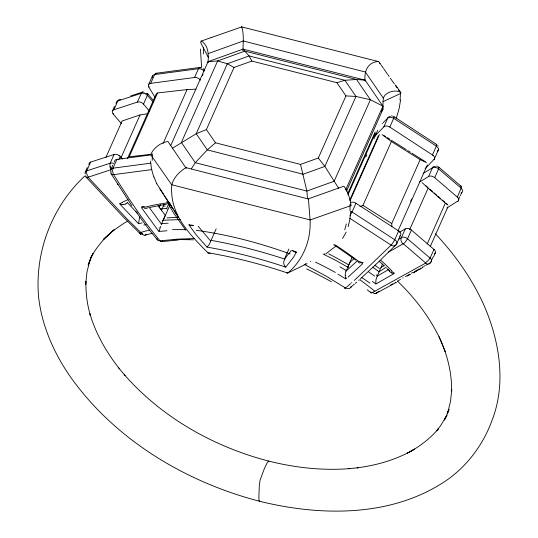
<?xml version="1.0" encoding="UTF-8"?>
<svg xmlns="http://www.w3.org/2000/svg" width="538" height="538" viewBox="0 0 538 538"><rect width="100%" height="100%" fill="white"/><g stroke="black" fill="none" stroke-linecap="round" stroke-linejoin="round"><path stroke-width="0.81" d="M211.098 37.62L241.757 26.9L378.234 61.507L379.613 62.388L379.895 63.733M208.045 62.657C208.65 54.99 208.704 45.589 201.407 41.036L200.6 42.441L208.199 57.189M242.974 50.404C243.062 42.576 244.118 34.486 241.757 26.9M310.177 221.353L308.415 198.811L343.91 186.209C348.093 191.562 350.063 198.858 351.005 205.577L310.218 219.941L171.696 184.742L150.674 154.675C153.471 148.024 160.808 142.429 167.93 141.487L186.074 168.179M208.024 62.334L208.045 61.688L242.988 49.126L365.127 80.162L382.935 106.127L382.821 109.57L346.539 191.151M242.954 50.202L242.988 49.126L249.094 55.939L251.831 61.07L336.875 82.677L344.892 80.283L356.512 79.483L365.127 80.162L365.1 81.023M383.083 101.628L400.924 93.343L400.736 92.455C395.201 88.824 382.565 92.583 383.123 100.492C383.016 103.511 382.901 106.537 382.767 109.557L381.637 111.211M310.164 221.817L310.144 222.281M365.087 80.707C364.024 71.419 367.575 62.2 378.234 61.507M310.123 222.745C310.554 241.831 302.201 261.031 287.743 273.015L307.057 263.647M350.709 211.972L349.882 219.201L348.173 226.706M451.759 389.62L451.611 391.287C451.967 372.693 447.212 354.374 439.425 337.582L439.095 336.822L445.195 351.502L444.839 350.668M400.575 99.86L399.196 108.34L396.156 118.844M138.562 223.452L139.745 216.538M138.548 223.626L142.079 222.92M451.671 390.373L450.521 401.509L447.434 413.661L449.042 409.351L444.482 420.057L447.044 415.121L440.521 425.78L436.641 430.77L438.665 428.483C430.017 438.773 419.122 446.997 407.246 453.218L414.65 449.069C397.131 459.492 377.192 465.262 357.071 467.845L358.173 467.724L348.759 468.712M210.795 241.145L209.188 244.649L206.955 247.103L196.478 235.214L188.932 224.864L193.129 225.348M161.306 224.541L161.413 224.158A3.914 2.018 82.8 0 1 161.595 223.647L165.28 215.375L158.152 205.711M160.775 226.242L160.613 226.733M241.481 27.31L241.609 26.934M160.425 227.278L160.284 227.682M159.073 230.896L159.04 230.977A8.682 0.592 -72.2 0 0 160.048 228.408M375.712 283.808L375.995 279.773L377.151 276.142A3.692 1.015 -51.7 0 0 377.346 275.752L382.525 264.084M85.246 172.086L87.25 167.587M112.482 110.868L114.426 106.49M88.205 176.814A4.593 2.522 68 0 1 86.752 170.855L90.646 162.079L114.722 154.312A4.607 2.946 23.9 0 1 118.985 155.415M113.397 109.96L113.895 109.745L117.829 100.962A4.593 3.114 76.3 0 1 120.512 99.611M121.332 123.511L113.209 114.029L113.457 113.478M105.939 157.352L122.113 120.976L140.055 114.944L147.506 113.72M86.746 170.849L110.176 163.229L114.11 154.453M113.928 109.732L137.365 102.099L141.312 93.316A4.6 2.919 25 0 1 147.284 95.307M110.821 169.584L112.825 165.085M148.602 84.661L152.449 76.013M155.072 97.452L148.871 87.129L149.12 86.578M112.98 168.159L116.941 159.376L151.124 154.87M148.582 86.537A4.6 2.993 24 0 1 150.115 83.484L150.701 83.343L154.668 74.56L198.515 68.703A4.593 2.912 25.7 0 1 204.057 71.198M118.757 159.739L120.203 156.43L122.523 159.053M149.329 111.023L143.498 104.11L147.365 95.28M120.848 158.132L140.055 114.944M127.412 158.75L156.094 94.271L157.58 92.946L187.063 89.604L196.148 89.16M157.58 92.946L129.174 156.807L151.286 154.305M163.054 143.585L187.063 89.604M150.721 83.343L194.561 77.485L198.461 68.709M170.741 145.556L208.045 61.688L217.641 60.922L244.911 51.123L356.512 79.483L370.406 99.738L382.935 106.127L345.631 189.995M202.402 75.851L202.644 75.3M202.887 74.755L203.135 74.204M159.073 207.903L160.647 204.359M161.339 210.553L164.117 204.299M167.177 209.08L166.612 208.421L168.791 203.566M162.55 220.284L163.196 220.23L170.452 203.915M172.436 148.246L196.209 133.727L206.404 129.577L234.023 67.472L251.831 61.07M216.182 228.872L211.078 240.345A203.841 72.139 18.5 0 1 284.467 259L288.886 249.054M206.404 129.577L215.476 142.812L300.513 164.42L318.321 158.017L345.947 95.912L336.875 82.677M347.898 193.303L375.208 131.897M347.925 194.931L375.12 133.787M365.806 157.083L366.829 154.789M373.957 138.764L377.689 130.364M350.023 199.517L378.362 135.805M350.05 200.694L379.411 134.675M374.616 136.349L383.85 126.84L387.75 118.064A4.593 3.342 42.6 0 1 390.299 116.538L390.319 116.504M355.954 203.236L398.638 230.957L394.737 239.733L352.054 212.012L355.954 203.236L355.275 202.846A4.6 2.966 23.5 0 0 350.52 202.584M433.097 155.388L389.821 127.102L393.675 118.299A4.593 2.959 21.7 0 0 387.79 118.091M359.915 206.653L362.975 205.395L391.388 141.528L382.088 134.621M347.763 267.13L352.182 257.198M357.521 260.648L346.109 271.065A3.914 0.679 -57.2 0 0 346.317 270.587L349.996 262.315L354.448 258.301M351.435 286.297L351.166 286.895A4.64 3.8 45.5 0 1 345.645 287.857M391.879 226.807L391.751 223.532L420.158 159.665L391.388 141.528M410.608 201.346L411.631 199.047M397.999 230.923L427.367 164.91M432.458 154.917L436.365 146.141L393.722 118.326M360.178 279.061L377.844 262.625L396.345 244.407L400.575 235.2A4.6 2.986 24 0 0 399.283 231.421L398.638 230.957M425.114 168.744L434.307 159.046M434.556 158.495L437.999 150.788A4.593 2.892 24.5 0 0 436.352 146.249M434.442 253.855L434.845 253.559A4.6 2.966 24.4 0 0 434.516 249.861L410.817 229.551A4.607 2.946 23.6 0 0 406.553 228.482L405.282 228.885L401.375 237.661L398.47 239.363M457.818 197.507L434.132 177.204A4.607 3.033 24.4 0 0 429.815 176.094L428.524 176.565L432.505 167.735M409.579 229.813L428.12 188.139L422.182 182.678M426.116 262.262A4.593 1.157 -45.1 0 0 430.07 258.106L407.548 238.791L411.429 230.008M434.738 177.661L438.591 168.858A4.6 2.952 22.4 0 0 432.552 167.775M427.165 244.037L445.363 203.122L428.12 188.139M430.158 246.794L447.865 206.989M430.091 258.092L434.025 249.356M460.582 186.047A4.593 1.748 -53.8 0 1 461.16 188.213L457.327 197.022M429.714 263.102L430.992 261.562M431.234 261.011L431.967 259.363M432.216 258.812L432.949 257.164M446.849 207.991L457.925 201.01M458.658 199.363L458.901 198.811M459.149 198.266L459.391 197.715M459.634 197.164L459.882 196.619M460.367 195.516L460.615 194.971M460.858 194.42L461.1 193.868M461.342 193.324L461.591 192.772L461.194 193.001M346.183 232.086L342.558 238.536M433.514 256.875L435.249 253.062M291.986 250.466L296.371 252.161L293.64 257.056L285.786 267.137L282.221 265.96A198.172 68.857 18.5 0 0 210.392 247.709L206.955 247.103M291.206 250.506C288.321 255.153 279.767 261.488 285.786 267.137M191.299 168.885L195.281 162.691L207.298 149.894L215.476 142.812M381.724 110.788L382.821 109.57M382.135 123.807L382.511 123.417M396.345 244.407L396.371 244.38A4.593 3.08 23.5 0 0 394.858 239.706M383.258 122.651L383.634 122.261M384.011 121.877L387.75 118.064M356.351 278.536L391.153 245.113A4.539 3.578 46.6 0 0 391.355 245.227M434.065 159.598L434.395 159.167A4.6 2.993 24 0 0 433.083 155.395M437.078 151.716L437.972 150.815M84.775 176.04C51.749 206.605 34.311 253.149 38.689 297.904C42.078 326.384 54.069 353.271 70.303 376.701C115.038 439.795 185.26 481.84 259.336 501.208C321.785 516.715 394.367 517.368 448.88 478.679C468.571 464.2 483.474 443.715 491.853 420.817C506.635 383.453 499.533 340.863 483.837 304.972L483.507 304.212C471.631 278.207 454.973 254.609 435.417 233.815M383.85 126.84L384.293 126.491M400.245 235.624L399.566 236.31M351.159 286.875L351.825 286.317M335.887 246.108L325.873 253.842M355.961 278.886L354.266 280.406M359.155 279.975L358.651 280.419M348.079 277.117L362.646 263.748L359.626 261.327M351.422 282.927L351.771 282.625M356.714 282.127L355.322 283.338M350.574 283.667L346.721 286.962M354.421 284.118L353.54 284.871M353.103 285.241L352.249 285.96M346.109 287.474L345.504 287.985L325.725 275.886L304.178 264.326M259.719 501.053L259.336 501.208L259.007 500.434L258.886 496.231L259.282 485.982L260.036 480.239L264.366 468.659L267.157 462.747L268.57 461.046C295.032 467.71 322.538 470.797 349.794 468.605M386.257 267.151L379.102 271.791L377.649 270.728M423.097 173.518L432.465 167.762A4.593 2.865 56.1 0 1 435.625 166.773M419.284 182.241L428.578 176.531M457.697 201.548L458.147 201.212A4.6 3.013 23.6 0 0 457.825 197.507M405.282 228.879L399.546 232.221M427.912 264.097A4.593 3.161 60.8 0 1 425.766 263.048L403.244 243.707L388.214 252.315M388.698 269.518L377.178 276.129M397.353 281.239L397.804 280.984M402.747 278.126L403.197 277.87M398.255 280.722L399.606 279.942M400.057 279.679L400.507 279.417M396.479 282.289L376.203 293.311M405.41 276.593L405.847 276.344M395.1 282.537L395.551 282.282M384.085 265.671L381.072 267.379M406.284 276.088L406.721 275.839M407.589 275.348L408.026 275.106M425.787 263.008L371.926 292.813A4.654 1.385 -51.1 0 1 370.911 291.778M392.424 284.064L392.868 283.815M408.45 274.857L408.88 274.615M391.543 284.562L391.987 284.313M428.927 263.546L429.317 263.324M409.304 274.38L409.727 274.138M407.185 276.122L410.588 274.219M390.669 285.053L391.106 284.804M378.826 282.336L394.024 273.607L391.523 270.91M426.957 264.649L427.347 264.434M411.409 273.203L412.653 272.51M426.17 265.086L426.567 264.871M378.429 282.551L377.844 282.88M425.383 265.523L424.206 266.175M423.029 266.821L423.426 266.606M377.454 283.089L376.304 283.721M415.101 271.165L415.504 270.944M422.249 267.251L422.639 267.036M419.701 269.215L422.855 267.48M417.105 270.063L417.508 269.847M418.302 269.41L418.699 269.195M420.279 268.334L420.676 268.119M416.304 270.506L416.708 270.284M416.52 270.95L413.292 272.712L420.279 268.899M375.928 283.929L372.309 281.421M127.923 221.118L124.224 223.048L113.007 230.775L103.256 239.585L114.271 229.672C104.533 237.547 96.396 247.238 90.471 258.28L93 253.546L88.178 264.978L90.081 259.74L86.981 271.885L85.656 284.609L85.898 281.529C85.764 292.914 87.075 304.3 90.344 315.228L89.927 313.762C95.838 333.937 106.517 352.43 119.503 368.853M122.281 202.49L119.671 203.895L138.535 223.754M378.201 291.65L378.947 291.273M125.576 204.003L125.011 204.191A6.079 4.842 14.2 0 1 123.915 204.393L122.933 204.427M208.314 53.551L243.257 40.989L365.403 72.025L383.211 97.99M201.004 41.17L211.421 37.505M90.646 162.079L90.149 162.288A4.6 2.972 23.4 0 0 89.032 164.702M130.774 95.905L142.59 92.059M117.829 100.962L141.265 93.33M86.201 177.19L86.315 177.251A4.593 2.004 -42.1 0 0 88.017 177.244L110.008 170.042M110.176 163.229L110.223 163.216A4.6 3.053 22.9 0 1 113.794 163.424M137.365 102.099L138.017 101.951A4.607 3.04 24.1 0 1 142.308 103.027L143.505 104.103M144.978 235.2L152.066 233.317M144.507 206.666L141.407 207.527L158.831 231.461L167.009 230.748M149.705 207.466L166.545 204.178M116.941 159.376L116.289 159.517A4.6 2.986 24 0 0 114.648 162.194M113.067 168.199A4.593 2.367 83 0 0 113.605 174.568C127.883 197.459 142.698 220.176 160.089 240.869L176.847 239.168L194.225 238.516M199.867 67.418L155.953 73.289M194.561 77.485L195.274 77.445A4.6 3.02 23.8 0 1 200.049 79.664L200.405 80.162M113.041 168.152L150.64 163.196M113.599 174.635L151.904 169.584M308.476 199.013L185.98 167.627C178.925 171.918 171.023 179.8 171.575 188.872C171.535 193.472 171.999 198.092 173.048 202.577C177.991 222.981 193.619 238.287 207.856 252.752A183.142 60.128 18.2 0 1 287.702 273.055M161.602 241.67L178.334 239.961M163.196 220.23L180.553 219.585M160.062 208.959L166.612 208.421M161.595 223.647L168.206 223.176M113.39 174.655L113.256 174.662A4.593 2.683 -28.6 0 1 110.929 172.093M374.885 293.661L374.522 293.661M183.861 239.632L189.336 239.403M296.371 252.161L294.562 251.885M345.947 95.912L355.981 96.45L370.406 99.738L334.152 181.245L306.889 191.051L195.281 162.691L181.387 142.429L217.641 60.922L227.332 63.76L234.023 67.472M391.476 115.939L392.451 116.033M144.466 208.347L145.482 208.401A6.012 4.802 28.7 0 0 146.544 208.3L147.089 208.139A3.833 3.046 28.3 0 0 148.3 207.386M191.158 225.604L188.979 224.884M436.473 166.054L437.441 166.329M359.962 263.102L359.27 262.726A6.012 4.096 -22.9 0 1 358.624 262.181L358.389 261.865M420.158 159.665L426.614 162.698M323.136 254.044L335.974 260.479L348.389 267.507M310.406 261.475L310.789 261.663M305.436 263.748L306.021 264.05M203.767 69.025L204.003 69.167A4.593 2.522 -29.5 0 1 204.608 70.754M391.234 272.611L390.507 272.134A6.079 4.479 -12.3 0 1 389.835 271.488L389.586 271.125M339.875 266.801L346.317 270.587M140.707 234.245L122.94 216.626L85.986 176.995M391.334 245.274L391.523 245.382A4.593 3.443 40.2 0 0 396.378 244.434M337.965 274.192L345.947 279.007M383.621 135.368L385.739 136.699M387.145 137.587L389.969 139.369M391.375 140.257L406.19 149.591M407.596 150.479L410.42 152.261M411.826 153.148L425.228 161.595M362.975 205.395L391.751 223.532M375.147 133.727L376.687 134.715M389.801 127.089L389.142 126.712A4.6 3.006 24.4 0 0 384.287 126.484M333.614 244.555L355.826 260.036M352.054 212.012L352.007 211.979A4.593 3.006 26.3 0 0 350.487 211.212M391.119 245.14L349.787 218.287M394.072 116.692L436.654 144.48M119.006 155.395L120.189 156.41M445.363 203.122L447.912 204.991M376.196 274.871L377.36 275.732M367.239 289.8L371.018 292.833M185.98 167.627L186.37 167.95M407.548 238.791L407.501 238.758A4.6 3.02 25.6 0 0 401.382 237.601A4.593 3.45 63 0 0 403.076 243.929M438.712 167.062L461.355 186.464M438.638 168.898L461.174 188.206M425.43 185.375L427.925 187.547M429.801 189.174L432.303 191.346M434.173 192.974L436.674 195.146M437.925 196.229L440.427 198.401M442.297 200.028L444.798 202.201M446.049 203.283L447.3 204.373M379.229 261.28L384.219 265.853M397.508 281.139C414.495 297.44 429.048 316.398 439.425 337.582M386.869 268.435L389.438 271.058M137.553 213.404L127.244 202.443M210.748 241.091L198.166 226.296M88.044 177.184L126.464 218.347L142.906 234.615A4.654 2.811 74.2 0 0 146.148 234.286M113.195 114.009L112.832 113.525A4.6 2.999 24.6 0 1 113.357 109.974M147.446 93.444L153.727 100.915M157.473 239.941L149.282 229.887L135.892 211.535M153.29 102.307L147.405 95.327A4.593 1.735 -36.7 0 0 145.791 93.545M118.716 367.905L124.977 375.463L124.231 374.569C161.797 417.515 213.626 446.769 268.57 461.046L268.906 461.812M152.516 101.749L152.913 102.233M318.321 158.017L324.858 166.417L338.705 188.293M161.387 224.124L149.503 207.789M163.404 193.929L156.807 183.821M185.805 230.257L173.707 213.176L166.814 201.447M395.497 84.964L400.736 92.455M379.902 63.276L380.783 64.526M381.22 65.152L383.406 68.286M383.843 68.911L387.347 73.928M387.784 74.553L389.102 76.43M390.413 78.313L394.354 83.948M395.672 85.824L396.983 87.707M398.295 89.584L399.613 91.467M131.871 205.738L111.164 173.895M159.853 188.939L173.041 208.825L164.191 195.469M169.201 203.048L177.883 216.39L174.198 210.62M117.614 184.151L117.896 184.608M148.865 87.109L148.582 86.537M437.784 145.495L438.134 146.08M350.527 204.655L351.005 205.577M153.787 177.163L151.42 168.676L150.593 161.124M110.169 167.204L110.055 166.8M345.759 278.462L345.699 278.274A8.682 3.833 -79.7 0 1 345.275 275.382M300.513 164.42L306.889 191.051L307.514 198.421M201.568 67.277L200.459 49.019M345.295 275.369L345.315 274.299A3.914 1.769 -80.8 0 1 346.021 270.957M152.207 160.378A136.551 77.27 -40.4 0 1 152.543 153.908M350.11 204.151A136.928 40.054 72.8 0 1 349.902 210.58M346.317 223.929A153.034 54.392 65.6 0 1 344.697 229.713M156.834 183.808A152.557 92.529 -28.6 0 1 154.097 177.022M287.178 273.075A4.956 1.466 88.2 0 1 286.66 272.349M210.123 253.055A4.956 3.087 -56 0 1 207.836 252.806M294.582 251.75A5.736 3.934 -46.2 0 1 292.712 250.439M196.383 230.331A188.697 73.652 18.6 0 1 290.096 253.976M193.411 225.597A5.736 5.01 55.7 0 1 191.178 225.462M203.438 53.961A136.551 36.167 74.4 0 1 203.384 47.405M400.406 93.558A136.928 79.005 -37.8 0 1 400.003 100.068M324.69 253.64A4.607 2.703 24.3 0 1 324.596 254.75M394.61 239.861A4.593 0.794 -57.4 0 1 391.173 245.072M351.738 212.328A4.593 0.726 -58.4 0 1 349.956 215.429M351.126 286.855A4.741 3.067 22.6 0 1 350.46 287.292M345.026 288.287A4.6 0.908 -56.8 0 1 344.791 287.359M345.295 288.368A4.519 1.036 -58.8 0 1 344.966 288.381M328.671 253.862A181.313 97.983 25.7 0 1 347.985 264.501M363.258 262.483A8.81 4.634 -11.8 0 1 360.884 262.248M358.389 261.811A3.833 2.603 -22.4 0 1 358.106 261.212M346.445 278.321A9.435 4.405 -77.3 0 1 346.324 277.776M306.606 268.886A209.8 95.165 26.1 0 1 331.401 281.791M334.925 244.797A188.576 113.558 24.9 0 1 358.933 261.757M315.557 262.167A200.049 96.201 25.9 0 1 335.356 272.423M438.813 167.217A4.6 1.372 -50.5 0 1 438.409 169.026M461.093 188.26A4.593 2.905 24.8 0 1 461.812 192.631M437.905 167.123A4.593 1.486 -49.3 0 1 438.524 167.029M374.838 265.268A141.097 81.46 26.1 0 1 379.512 268.549M377.521 292.067A4.593 3.591 55.3 0 1 374.892 293.553M359.962 279.847A177.614 98.723 27.1 0 1 374.872 291.293M407.32 238.926A4.6 1.372 -50.6 0 1 405.37 241.757M368.765 272.02A142.718 81.769 26.2 0 1 374.643 276.061M430.165 258.045A4.593 3.067 23.2 0 1 430.501 262.658M430.568 262.712A4.6 3.235 57.9 0 1 428.228 264.037M374.495 293.425A4.586 3.295 56.9 0 1 372.404 292.349M405.141 242.268A4.593 1.473 -49.1 0 1 403.204 243.788M376.56 292.342A4.768 3.073 22.7 0 1 376.277 292.416M394.381 273.001A9.28 5.299 -2 0 1 393.715 272.874M392.955 273.533A8.837 6.577 -11.8 0 1 391.133 272.739M389.593 271.071A3.813 2.804 -12.1 0 1 389.277 270.338M375.948 283.795A9.913 3.988 -64 0 1 375.934 283.573M361.738 277.527A156.033 86.961 26.6 0 1 369.922 283.17M380.877 260.372A141.09 86.08 25.3 0 1 391.731 270.836M438.315 149.174A4.593 3.423 40 0 1 438.013 150.842M436.13 144.655A4.593 0.794 -57.4 0 1 436.237 146.269M393.339 116.968A4.593 0.713 -58.1 0 1 393.406 118.649M372.585 267.178A125.704 81.695 24 0 1 377.649 270.728M156.908 73.417A4.593 2.367 83 0 0 154.702 74.607A4.593 2.912 22.6 0 0 152.462 77.734M198.535 68.837A4.593 2.3 84 0 1 201.333 68.037M202.94 68.972A4.593 2.381 -29.3 0 1 203.667 69.12M163.808 206.141A141.097 84.332 18.9 0 1 165.119 206.061M140.647 232.483A177.614 103.74 17.2 0 1 149.255 230.129M110.142 166.787A4.6 2.777 73.6 0 1 110.25 163.31M85.293 173.915A4.593 3.04 25.6 0 1 86.699 170.795M86.201 177.143A4.6 2.132 -40.2 0 1 85.656 175.879M142.738 233.768A4.586 2.219 -39.9 0 1 140.875 234.064M140.546 234.05A4.593 2.609 -40.9 0 1 139.745 232.752M111.178 169.275A4.593 2.838 71.5 0 1 110.122 167.251M120.593 203.478A9.28 5.71 13.9 0 1 119.907 203.29M122.879 204.615A8.837 7.068 13.2 0 1 120.653 204.346M127.109 202.786A3.813 3.026 14.2 0 1 125.549 203.956M143.848 225.039A156.033 90.956 17.6 0 1 146.269 224.608M122.153 202.389A141.09 87.781 20.9 0 1 128.071 199.632M141.339 93.41A4.6 2.777 73.5 0 1 143.323 91.958L143.619 92.052A4.593 2.851 71.7 0 1 144.171 92.307M116.188 103.558A4.593 2.932 22.4 0 1 117.883 101.023M111.104 171.851A4.593 3.06 25.5 0 1 112.933 168.085M113.626 174.568A4.539 2.737 -35 0 1 113.437 174.588M160.082 240.641A4.64 2.986 -35.8 0 1 156.955 238.603M162.785 240.997A4.6 2.461 82.1 0 1 160.714 241.421M160.701 241.535A4.519 2.555 84.1 0 1 160.055 241.085M166.975 217.903A181.313 102.126 17.8 0 1 178.67 217.379M144.366 207.231A8.81 5.535 25 0 1 141.837 206.41M159.255 227.621A9.435 0.908 -74.3 0 1 159.14 227.964M173.337 239.699A209.8 102.664 14.4 0 1 193.364 239.847M144.971 207.197A188.576 115.636 20.9 0 1 169.692 202.638M172.476 229.665A200.049 102.428 15.5 0 1 185.543 229.686M227.332 63.76L196.209 133.727L207.298 149.894L303.102 174.238L324.858 166.417L355.981 96.45L344.892 80.283L249.094 55.939L227.332 63.76"/></g></svg>
